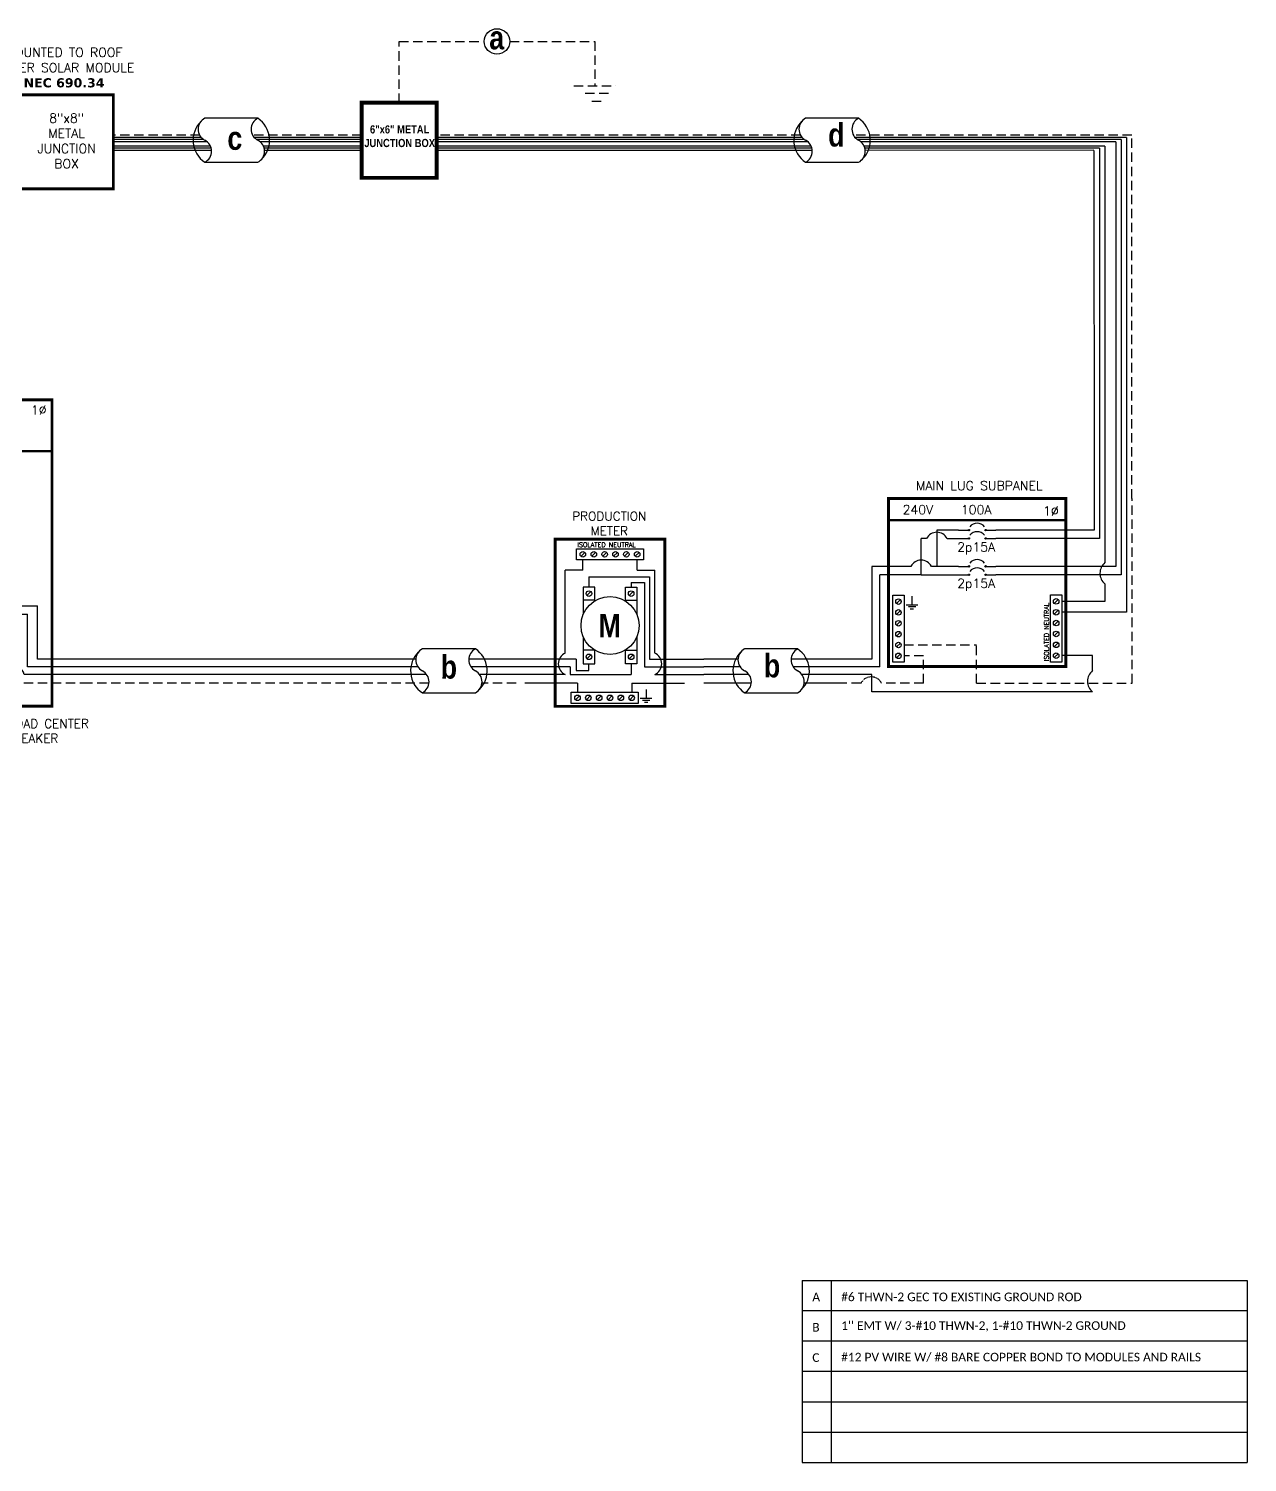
# Model space of a CAD drawing. Header units: feet. Extents: x 11717 to 12507, y 15295 to 15870.
# Drawn here: x 12018 to 12507, y 15295 to 15870 of the extents above; entities that cross this region are included whole.
import ezdxf

# ---------------------------------------------------------------- set-up
doc = ezdxf.new("R2010")
doc.units = ezdxf.units.FT
doc.header["$MEASUREMENT"] = 0
doc.linetypes.add('HIDDEN', pattern=[0.375, 0.25, -0.125])
for name, color, linetype in [('ONE LINE BLOCKS', 7, 'Continuous'), ('TABLES', 7, 'Continuous'), ('TEXT', 7, 'Continuous'), ('Z - TITLEBLOCK TXT', 7, 'Continuous')]:
    doc.layers.add(name, color=color, linetype=linetype)
doc.styles.add('ONE LINE TXT', font='techb___.ttf')
doc.styles.get("Standard").update_dxf_attribs({"font": 'simplex.shx'})

# ---------------------------------------------------------------- blocks, each defined once
blk = doc.blocks.new('M_METER PAN')
at = {"color": 253, "linetype": 'Continuous'}
for p, q in [((4.73, 8.02), (4.73, 8.75)), ((8.59, 8.02), (8.59, 8.75)), ((4.73, 8.02), (3.48, 8.02)), ((3.48, 2.14), (3.48, 8.02)), ((8.59, 8.02), (9.84, 8.02)), ((9.84, 2.14), (9.84, 8.02)), ((3.48, 0.61), (0, 0.61)), ((9.84, 0.61), (13.32, 0.61))]:
    blk.add_line(p, q, dxfattribs=at)
at = {"color": 7, "linetype": 'Continuous'}
for p, q in [((5.16, 7.56), (5.16, 6.82)), ((5.16, 7.56), (9.47, 7.56)), ((9.47, 7.56), (9.47, 1.71)), ((4.25, 1.71), (0, 1.71)), ((4.25, 1.71), (4.25, 0.9)), ((5.16, 0.9), (5.16, 1.37)), ((9.47, 1.71), (13.32, 1.71)), ((4.25, 0.9), (5.16, 0.9))]:
    blk.add_line(p, q, dxfattribs=at)
at = {"color": 10, "linetype": 'Continuous'}
for p, q in [((8.16, 7.14), (8.16, 6.82)), ((8.16, 7.14), (9.12, 7.14)), ((9.12, 7.14), (9.12, 1.15)), ((3.83, 1.15), (0, 1.15)), ((3.83, 1.15), (3.83, 0.61)), ((8.16, 1.37), (8.16, 0.61)), ((9.12, 1.15), (13.32, 1.15)), ((3.83, 0.61), (8.16, 0.61))]:
    blk.add_line(p, q, dxfattribs=at)
at = {"color": 1, "linetype": 'Continuous'}
for p, q in [((5.57, 5.9), (4.76, 5.9)), ((7.76, 5.9), (8.56, 5.9)), ((5.57, 2.33), (4.76, 2.33)), ((7.76, 2.33), (8.56, 2.33))]:
    blk.add_line(p, q, dxfattribs=at)
at = {"color": 253, "linetype": 'Continuous'}
for centre, start, end in [((3.82, 1.37), 113.9997, 246.0003), ((9.5, 1.37), 293.9997, 66.0003)]:
    blk.add_arc(centre, 0.835, start, end, dxfattribs=at)
at = {"layer": 'ONE LINE BLOCKS', "lineweight": 50, "const_width": 0.21}
blk.add_lwpolyline([(2.77, -1.65), (2.77, 10.22), (10.55, 10.22), (10.55, -1.65)], close=True, dxfattribs=at)
at = {"layer": 'TEXT', "color": 92, "linetype": 'HIDDEN', "ltscale": 15}
for p, q in [((4.35, 0), (0, 0)), ((4.35, 0), (4.35, -0.65)), ((8.2, 0), (8.2, -0.65)), ((8.2, 0), (13.32, 0))]:
    blk.add_line(p, q, dxfattribs=at)
at = {"layer": 'TEXT', "color": 92, "linetype": 'Continuous', "flags": 128}
for points in [[(9.23, -0.46), (9.23, -1.08)], [(8.81, -1.08), (9.64, -1.08)], [(9.5, -1.23), (8.96, -1.23)], [(9.35, -1.38), (9.1, -1.38)]]:
    blk.add_lwpolyline(points, dxfattribs=at)
at = {"layer": 'TEXT', "linetype": 'Continuous'}
blk.add_circle((6.66, 4.09), 2.06, dxfattribs=at)
at = {"layer": 'Z - TITLEBLOCK TXT', "color": 1, "linetype": 'Continuous'}
for p, q in [((4.27, 8.75), (4.27, 9.55)), ((4.27, 9.55), (9.05, 9.55)), ((9.05, 9.55), (9.05, 8.75)), ((9.05, 8.75), (4.27, 8.75)), ((4.76, 6.82), (4.76, 4.89)), ((5.57, 6.82), (4.76, 6.82)), ((5.57, 5.84), (5.57, 6.82)), ((7.76, 5.84), (7.76, 6.82)), ((7.76, 6.82), (8.56, 6.82)), ((8.56, 6.82), (8.56, 4.89)), ((4.76, 3.3), (4.76, 1.37)), ((8.56, 3.3), (8.56, 1.37)), ((5.57, 1.37), (5.57, 2.35)), ((7.76, 1.37), (7.76, 2.35)), ((4.76, 1.37), (5.57, 1.37)), ((8.56, 1.37), (7.76, 1.37)), ((3.89, -1.45), (3.89, -0.65)), ((3.89, -0.65), (8.66, -0.65)), ((8.66, -0.65), (8.66, -1.45)), ((8.66, -1.45), (3.89, -1.45))]:
    blk.add_line(p, q, dxfattribs=at)
at = {"layer": 'Z - TITLEBLOCK TXT', "color": 4, "linetype": 'Continuous'}
for p, q in [((4.87, 9.29), (4.6, 9.01)), ((5.64, 9.29), (5.37, 9.01)), ((6.42, 9.29), (6.14, 9.01)), ((7.19, 9.29), (6.91, 9.01)), ((7.96, 9.29), (7.68, 9.01)), ((8.73, 9.29), (8.45, 9.01)), ((5.3, 6.5), (5.02, 6.22)), ((8.3, 6.5), (8.02, 6.22)), ((5.3, 2.01), (5.02, 1.73)), ((8.3, 2.01), (8.02, 1.73)), ((4.49, -0.91), (4.21, -1.19)), ((5.26, -0.91), (4.98, -1.19)), ((6.03, -0.91), (5.75, -1.19)), ((6.8, -0.91), (6.52, -1.19)), ((7.57, -0.91), (7.29, -1.19)), ((8.34, -0.91), (8.06, -1.19))]:
    blk.add_line(p, q, dxfattribs=at)
for centre in [(4.73, 9.15), (5.51, 9.15), (6.28, 9.15), (7.05, 9.15), (7.82, 9.15), (8.59, 9.15), (5.16, 6.36), (8.16, 6.36), (5.16, 1.87), (8.16, 1.87), (4.35, -1.05), (5.12, -1.05), (5.89, -1.05), (6.66, -1.05), (7.43, -1.05), (8.2, -1.05)]:
    blk.add_circle(centre, 0.197, dxfattribs=at)
at = {"layer": 'TABLES', "color": 4, "linetype": 'Continuous'}
blk.add_text('ISOLATED NEUTRAL', height=0.3321, dxfattribs=at).set_placement((4.34, 9.67))
at = {"layer": 'TEXT', "color": 1, "insert": (6.61, 11.34), "char_height": 0.6278, "attachment_point": 5}
blk.add_mtext_dynamic_manual_height_columns('PRODUCTION METER', width=1.3203, gutter_width=7.17, heights=[0], dxfattribs=at)
at = {"layer": 'Z - TITLEBLOCK TXT', "color": 253, "linetype": 'Continuous', "style": 'ONE LINE TXT'}
blk.add_text('M', height=1.66, dxfattribs=at).set_placement((5.85, 3.26))
blk = doc.blocks.new('*U10')
at = {"color": 0}
blk.add_blockref('M_METER PAN', (0, 0), dxfattribs=at)
blk = doc.blocks.new('*U6')
at = {"color": 7, "linetype": 'Continuous'}
for p, q in [((6.67, 2.43), (2.91, 2.43)), ((2.44, 1.71), (0, 1.71)), ((9.57, 1.71), (6.2, 1.71)), ((2.91, -0.69), (6.67, -0.69))]:
    blk.add_line(p, q, dxfattribs=at)
at = {"color": 10, "linetype": 'Continuous'}
for p, q in [((2.59, 1.15), (0, 1.15)), ((9.57, 1.15), (6.35, 1.15))]:
    blk.add_line(p, q, dxfattribs=at)
at = {"color": 253, "linetype": 'Continuous'}
for p, q in [((3.21, 0.61), (0, 0.61)), ((9.57, 0.61), (6.97, 0.61))]:
    blk.add_line(p, q, dxfattribs=at)
at = {"color": 7, "linetype": 'Continuous'}
for centre, start, end in [((3.94, 0.87), 133.9732, 236.4265), ((5.63, 0.87), 313.9732, 56.4265)]:
    blk.add_arc(centre, 1.87, start, end, dxfattribs=at)
at = {"layer": 'TEXT', "color": 92, "linetype": 'HIDDEN', "ltscale": 15}
for p, q in [((3.37, 0), (0, 0)), ((9.57, 0), (7.14, 0))]:
    blk.add_line(p, q, dxfattribs=at)
at = {"layer": 'Z - TITLEBLOCK TXT', "linetype": 'Continuous'}
for centre, start, end in [((3.31, 1.65), 117.6639, 242.3361), ((7.08, 1.65), 117.6639, 242.3361), ((2.5, 0.09), 297.6639, 62.3361), ((6.26, 0.09), 297.6639, 62.3361)]:
    blk.add_arc(centre, 0.882, start, end, dxfattribs=at)
blk = doc.blocks.new('*T8')
at = {"linetype": 'ByBlock', "lineweight": -2, "transparency": 16777216}
for p, q in [((0, 0), (178.52, 0)), ((0, 0), (0, -72.97)), ((11.58, 0), (11.58, -72.97)), ((178.52, 0), (178.52, -72.97)), ((0, -12.11), (178.52, -12.11)), ((0, -24.28), (178.52, -24.28)), ((0, -36.46), (178.52, -36.46)), ((0, -48.64), (178.52, -48.64)), ((0, -60.81), (178.52, -60.81)), ((0, -72.97), (178.52, -72.97))]:
    blk.add_line(p, q, dxfattribs=at)
at = {"color": 0, "linetype": 'Continuous', "transparency": 16777216, "char_height": 3.4544, "attachment_point": 7}
for s, insert, width in [('{\\fCalibri|b0|i0|c0;A', (4.06, -8.36), 3.4544), ('{\\fCalibri|b0|i0|c0;#6 THWN-2 GEC TO EXISTING GROUND ROD', (15.65, -8.36), 158.8095), ('{\\fCalibri|b0|i0|c0;B', (4.06, -20.53), 3.4544), ("{\\fCalibri|b0|i0|c0;1'' EMT W/ 3-#10 THWN-2, 1-#10 THWN-2 GROUND", (15.65, -20.53), 158.8095), ('{\\fCalibri|b0|i0|c0;#12 PV WIRE W/ #8 BARE COPPER BOND TO MODULES AND RAILS', (15.65, -32.71), 158.8095), ('{\\fCalibri|b0|i0|c0;C', (4.06, -32.71), 3.4544), ('{\\fCalibri|b0|i0|c0;', (4.06, -44.89), 3.4544), ('{\\fCalibri|b0|i0|c0;', (15.65, -44.89), 158.8095), ('{\\fCalibri|b0|i0|c0;', (4.06, -57.06), 3.4544), ('{\\fCalibri|b0|i0|c0;', (15.65, -57.06), 158.8095), ('{\\fCalibri|b0|i0|c0;', (4.06, -69.22), 3.4544), ('{\\fCalibri|b0|i0|c0;', (15.65, -69.22), 158.8095)]:
    blk.add_mtext(s, dxfattribs=dict(at, insert=insert, width=width))
blk = doc.blocks.new('*U11')
at = {"layer": 'ONE LINE BLOCKS', "linetype": 'Continuous'}
h = blk.add_hatch(color=1, dxfattribs=at)
h.dxf.hatch_style = 1
edge = h.paths.add_edge_path()
edge.add_arc((52.27, 61.39), 0.291, 0, 360)
h = blk.add_hatch(color=1, dxfattribs=at)
h.dxf.hatch_style = 1
edge = h.paths.add_edge_path()
edge.add_arc((52.27, 58.01), 0.291, 0, 360)
h = blk.add_hatch(color=1, dxfattribs=at)
h.dxf.hatch_style = 1
edge = h.paths.add_edge_path()
edge.add_arc((58.94, 61.39), 0.291, 0, 360)
h = blk.add_hatch(color=1, dxfattribs=at)
h.dxf.hatch_style = 1
edge = h.paths.add_edge_path()
edge.add_arc((58.94, 58.01), 0.291, 0, 360)
h = blk.add_hatch(color=1, dxfattribs=at)
h.dxf.hatch_style = 1
edge = h.paths.add_edge_path()
edge.add_arc((52.27, 46.83), 0.291, 0, 360)
h = blk.add_hatch(color=1, dxfattribs=at)
h.dxf.hatch_style = 1
edge = h.paths.add_edge_path()
edge.add_arc((58.94, 46.83), 0.291, 0, 360)
h = blk.add_hatch(color=1, dxfattribs=at)
h.dxf.hatch_style = 1
edge = h.paths.add_edge_path()
edge.add_arc((52.27, 43.45), 0.291, 0, 360)
h = blk.add_hatch(color=1, dxfattribs=at)
h.dxf.hatch_style = 1
edge = h.paths.add_edge_path()
edge.add_arc((58.94, 43.45), 0.291, 0, 360)
at = {"color": 7, "linetype": 'Continuous'}
for p, q in [((102.48, 74.03), (102.48, 61.39)), ((111.18, 74.03), (111.18, 46.83)), ((48.07, 61.39), (39.41, 61.39)), ((39.41, 61.39), (39.41, 46.83)), ((102.48, 61.39), (63.14, 61.39)), ((29, 46.83), (13.32, 46.83)), ((13.32, 46.83), (13.32, 9.66)), ((48.07, 46.83), (37.24, 46.83)), ((111.18, 46.83), (63.14, 46.83)), ((13.32, 9.66), (0, 9.66))]:
    blk.add_line(p, q, dxfattribs=at)
at = {"color": 10, "linetype": 'Continuous'}
for p, q in [((104.66, 74.03), (104.66, 58.01)), ((113.36, 74.03), (113.36, 43.45)), ((33.12, 43.45), (33.12, 58.01)), ((35.29, 58.01), (33.12, 58.01)), ((43.53, 58.01), (48.07, 58.01)), ((104.66, 58.01), (63.14, 58.01)), ((33.12, 43.45), (16.61, 43.45)), ((16.61, 6.49), (16.61, 43.45)), ((33.12, 43.45), (48.07, 43.45)), ((113.36, 43.45), (63.14, 43.45)), ((16.61, 6.49), (0, 6.49))]:
    blk.add_line(p, q, dxfattribs=at)
at = {"color": 253, "linetype": 'Continuous'}
for p, q in [((106.83, 74.03), (106.83, 48.32)), ((115.53, 74.03), (115.53, 28.42)), ((106.83, 39.76), (106.83, 32.77)), ((106.83, 32.77), (89.53, 32.77)), ((115.53, 28.42), (89.53, 28.42)), ((101.87, 11.02), (89.53, 11.02)), ((101.87, 5), (101.87, 11.02)), ((13.32, 3.45), (0, 3.45)), ((13.32, -3.56), (13.32, 3.45)), ((101.87, -3.56), (13.32, -3.56))]:
    blk.add_line(p, q, dxfattribs=at)
at = {"color": 10, "linetype": 'Continuous'}
blk.add_arc((39.41, 55.85), 4.65, 27.66392, 152.33608, dxfattribs=at)
at = {"color": 7, "linetype": 'Continuous'}
blk.add_arc((33.12, 44.67), 4.65, 27.66392, 152.33608, dxfattribs=at)
at = {"color": 253, "linetype": 'Continuous'}
for centre in [(110.41, 44.04), (105.44, 0.72)]:
    blk.add_arc(centre, 5.58, 129.92155, 230.07845, dxfattribs=at)
at = {"layer": 'ONE LINE BLOCKS', "lineweight": 50}
blk.add_line((20.02, 65.33), (91.19, 65.33), dxfattribs=at)
at = {"layer": 'ONE LINE BLOCKS', "lineweight": 50, "const_width": 1.19}
blk.add_lwpolyline([(20.02, 6.67), (20.02, 74.03), (91.19, 74.03), (91.19, 6.67)], close=True, dxfattribs=at)
at = {"layer": 'TEXT', "color": 92, "linetype": 'HIDDEN', "ltscale": 15}
for p, q in [((117.71, 0), (117.71, 74.03)), ((26.29, 15.3), (55.38, 15.3)), ((55.38, 0), (55.38, 15.3)), ((34.13, 10.94), (26.29, 10.94)), ((34.13, 0), (34.13, 10.94)), ((9.01, 0), (0, 0)), ((34.13, 0), (17.25, 0)), ((55.38, 0), (117.71, 0))]:
    blk.add_line(p, q, dxfattribs=at)
at = {"layer": 'TEXT', "color": 92, "linetype": 'HIDDEN', "flags": 128}
for points in [[(29.4, 34.92), (29.4, 31.42)], [(27.06, 31.42), (31.74, 31.42)], [(30.93, 30.55), (27.87, 30.55)], [(30.12, 29.68), (28.68, 29.68)]]:
    blk.add_lwpolyline(points, dxfattribs=at)
at = {"layer": 'TEXT', "color": 92, "linetype": 'HIDDEN', "ltscale": 0.3}
blk.add_arc((13.13, -2.16), 4.65, 27.66392, 152.33608, dxfattribs=at)
at = {"layer": 'Z - TITLEBLOCK TXT', "color": 1, "linetype": 'Continuous'}
for p, q in [((21.75, 8.35), (21.75, 35.29)), ((21.75, 35.29), (26.29, 35.29)), ((26.29, 35.29), (26.29, 8.35)), ((84.99, 8.42), (84.99, 35.37)), ((84.99, 35.37), (89.53, 35.37)), ((89.53, 35.37), (89.53, 8.42)), ((26.29, 8.35), (21.75, 8.35)), ((89.53, 8.42), (84.99, 8.42))]:
    blk.add_line(p, q, dxfattribs=at)
at = {"layer": 'Z - TITLEBLOCK TXT', "color": 4, "linetype": 'Continuous'}
for p, q in [((24.81, 33.48), (23.24, 31.91)), ((24.81, 29.13), (23.24, 27.56)), ((88.04, 33.56), (86.47, 31.98)), ((88.04, 29.2), (86.47, 27.63)), ((24.81, 24.78), (23.24, 23.21)), ((88.04, 24.85), (86.47, 23.28)), ((24.81, 20.43), (23.24, 18.86)), ((88.04, 20.5), (86.47, 18.93)), ((24.81, 16.08), (23.24, 14.51)), ((24.81, 11.73), (23.24, 10.16)), ((88.04, 16.15), (86.47, 14.58)), ((88.04, 11.8), (86.47, 10.23))]:
    blk.add_line(p, q, dxfattribs=at)
at = {"layer": 'Z - TITLEBLOCK TXT', "color": 1, "linetype": 'Continuous', "flags": 128}
for points in [[(48.07, 61.39), (52.27, 61.39)], [(48.07, 61.39), (52.27, 61.39)], [(48.07, 58.01), (52.27, 58.01)], [(48.07, 58.01), (52.27, 58.01)], [(58.94, 61.39), (63.14, 61.39)], [(58.94, 58.01), (63.14, 58.01)], [(48.07, 46.83), (52.27, 46.83)], [(48.07, 46.83), (52.27, 46.83)], [(58.94, 46.83), (63.14, 46.83)], [(48.07, 43.45), (52.27, 43.45)], [(48.07, 43.45), (52.27, 43.45)], [(58.94, 43.45), (63.14, 43.45)]]:
    blk.add_lwpolyline(points, dxfattribs=at)
at = {"layer": 'Z - TITLEBLOCK TXT', "color": 1, "linetype": 'Continuous'}
for centre in [(52.27, 61.39), (52.27, 58.01), (58.94, 61.39), (58.94, 58.01), (52.27, 46.83), (58.94, 46.83), (52.27, 43.45), (58.94, 43.45)]:
    blk.add_circle(centre, 0.291, dxfattribs=at)
at = {"layer": 'Z - TITLEBLOCK TXT', "color": 4, "linetype": 'Continuous'}
for centre in [(24.02, 32.7), (24.02, 28.35), (87.26, 32.77), (87.26, 28.42), (24.02, 24), (87.26, 24.07), (24.02, 19.65), (87.26, 19.72), (24.02, 15.3), (24.02, 10.94), (87.26, 15.37), (87.26, 11.02)]:
    blk.add_circle(centre, 1.11, dxfattribs=at)
at = {"layer": 'Z - TITLEBLOCK TXT', "color": 1, "linetype": 'Continuous'}
for centre in [(55.6, 60.19), (55.6, 56.81), (55.6, 45.63), (55.6, 42.25)]:
    blk.add_arc(centre, 3.93, 40.3392, 139.6608, dxfattribs=at)
at = {"layer": 'TABLES', "color": 1, "linetype": 'Continuous'}
for p in [(47.57, 52.77), (47.57, 38.21)]:
    blk.add_text('2p15A', height=3.658, dxfattribs=at).set_placement(p)
at = {"layer": 'TABLES', "color": 4, "linetype": 'Continuous'}
blk.add_text('ISOLATED NEUTRAL', height=1.8743, rotation=90, dxfattribs=at).set_placement((84.33, 8.78))
at = {"layer": 'TEXT', "color": 1, "attachment_point": 5}
for s, width, gutter_width, insert, char_height in [('MAIN LUG SUBPANEL ', 62.3984, 7.17, (56.45, 79.21), 3.6576), ('240V', 0.1481, 0.75, (31.81, 69.58), 3.658), ('100A', 0.1481, 0.75, (55.19, 69.58), 3.658), ('1∅', 0.1481, 0.75, (85.17, 69.07), 3.658)]:
    blk.add_mtext_dynamic_manual_height_columns(s, width=width, gutter_width=gutter_width, heights=[0], dxfattribs=dict(at, insert=insert, char_height=char_height))
blk = doc.blocks.new('*U12')
at = {"layer": 'ONE LINE BLOCKS', "linetype": 'Continuous'}
h = blk.add_hatch(color=1, dxfattribs=at)
h.dxf.hatch_style = 1
edge = h.paths.add_edge_path()
edge.add_arc((-70.09, 79.71), 0.291, 0, 360)
h = blk.add_hatch(color=1, dxfattribs=at)
h.dxf.hatch_style = 1
edge = h.paths.add_edge_path()
edge.add_arc((-64.17, 79.71), 0.291, 0, 360)
h = blk.add_hatch(color=1, dxfattribs=at)
h.dxf.hatch_style = 1
edge = h.paths.add_edge_path()
edge.add_arc((-70.09, 73.04), 0.291, 0, 360)
h = blk.add_hatch(color=1, dxfattribs=at)
h.dxf.hatch_style = 1
edge = h.paths.add_edge_path()
edge.add_arc((-64.17, 73.04), 0.291, 0, 360)
h = blk.add_hatch(color=1, dxfattribs=at)
h.dxf.hatch_style = 1
edge = h.paths.add_edge_path()
edge.add_arc((-52.18, 67.09), 0.291, 0, 360)
h = blk.add_hatch(color=1, dxfattribs=at)
h.dxf.hatch_style = 1
edge = h.paths.add_edge_path()
edge.add_arc((-52.18, 63.72), 0.291, 0, 360)
h = blk.add_hatch(color=1, dxfattribs=at)
h.dxf.hatch_style = 1
edge = h.paths.add_edge_path()
edge.add_arc((-45.5, 67.09), 0.291, 0, 360)
h = blk.add_hatch(color=1, dxfattribs=at)
h.dxf.hatch_style = 1
edge = h.paths.add_edge_path()
edge.add_arc((-45.5, 63.72), 0.291, 0, 360)
h = blk.add_hatch(color=1, dxfattribs=at)
h.dxf.hatch_style = 1
edge = h.paths.add_edge_path()
edge.add_arc((-52.18, 57.69), 0.291, 0, 360)
h = blk.add_hatch(color=1, dxfattribs=at)
h.dxf.hatch_style = 1
edge = h.paths.add_edge_path()
edge.add_arc((-45.5, 57.69), 0.291, 0, 360)
h = blk.add_hatch(color=1, dxfattribs=at)
h.dxf.hatch_style = 1
edge = h.paths.add_edge_path()
edge.add_arc((-52.18, 54.31), 0.291, 0, 360)
h = blk.add_hatch(color=1, dxfattribs=at)
h.dxf.hatch_style = 1
edge = h.paths.add_edge_path()
edge.add_arc((-45.5, 54.31), 0.291, 0, 360)
h = blk.add_hatch(color=1, dxfattribs=at)
h.dxf.hatch_style = 1
edge = h.paths.add_edge_path()
edge.add_arc((-52.18, 48.29), 0.291, 0, 360)
h = blk.add_hatch(color=1, dxfattribs=at)
h.dxf.hatch_style = 1
edge = h.paths.add_edge_path()
edge.add_arc((-45.5, 48.29), 0.291, 0, 360)
h = blk.add_hatch(color=1, dxfattribs=at)
h.dxf.hatch_style = 1
edge = h.paths.add_edge_path()
edge.add_arc((-52.18, 44.91), 0.291, 0, 360)
h = blk.add_hatch(color=1, dxfattribs=at)
h.dxf.hatch_style = 1
edge = h.paths.add_edge_path()
edge.add_arc((-45.5, 44.91), 0.291, 0, 360)
h = blk.add_hatch(color=1, dxfattribs=at)
h.dxf.hatch_style = 1
edge = h.paths.add_edge_path()
edge.add_arc((-52.18, 38.89), 0.291, 0, 360)
h = blk.add_hatch(color=1, dxfattribs=at)
h.dxf.hatch_style = 1
edge = h.paths.add_edge_path()
edge.add_arc((-52.18, 35.51), 0.291, 0, 360)
h = blk.add_hatch(color=1, dxfattribs=at)
h.dxf.hatch_style = 1
edge = h.paths.add_edge_path()
edge.add_arc((-45.5, 38.89), 0.291, 0, 360)
h = blk.add_hatch(color=1, dxfattribs=at)
h.dxf.hatch_style = 1
edge = h.paths.add_edge_path()
edge.add_arc((-45.5, 35.51), 0.291, 0, 360)
h = blk.add_hatch(color=1, dxfattribs=at)
h.dxf.hatch_style = 1
edge = h.paths.add_edge_path()
edge.add_arc((-52.18, 31.06), 0.291, 0, 360)
h = blk.add_hatch(color=1, dxfattribs=at)
h.dxf.hatch_style = 1
edge = h.paths.add_edge_path()
edge.add_arc((-45.5, 31.06), 0.291, 0, 360)
h = blk.add_hatch(color=1, dxfattribs=at)
h.dxf.hatch_style = 1
edge = h.paths.add_edge_path()
edge.add_arc((-52.18, 27.68), 0.291, 0, 360)
h = blk.add_hatch(color=1, dxfattribs=at)
h.dxf.hatch_style = 1
edge = h.paths.add_edge_path()
edge.add_arc((-45.5, 27.68), 0.291, 0, 360)
at = {"color": 7, "linetype": 'Continuous'}
for p, q in [((-20.69, 9.66), (-20.69, 31.06)), ((0, 9.66), (-20.69, 9.66))]:
    blk.add_line(p, q, dxfattribs=at)
at = {"color": 10, "linetype": 'Continuous'}
for p, q in [((-24.71, 6.49), (-24.71, 27.68)), ((-20.67, 27.68), (-20.67, 27.68)), ((-20.67, 27.68), (-20.67, 27.68)), ((0, 6.49), (-24.71, 6.49))]:
    blk.add_line(p, q, dxfattribs=at)
at = {"color": 253, "linetype": 'Continuous'}
for p, q in [((-36.04, 12.29), (-37.2, 12.29)), ((-36.04, 3.45), (-36.04, 12.29)), ((-31.39, 3.45), (-36.04, 3.45)), ((0, 3.45), (-26.11, 3.45))]:
    blk.add_line(p, q, dxfattribs=at)
at = {"color": 7, "linetype": 'Continuous'}
blk.add_circle((-110.4, -15.26), 5.11, dxfattribs=at)
at = {"color": 253, "linetype": 'Continuous'}
blk.add_arc((-28.75, 3.3), 2.64, 3.28193, 176.71807, dxfattribs=at)
at = {"layer": 'ONE LINE BLOCKS', "lineweight": 50}
for p, q in [((-108.51, 134.89), (-108.51, 151.79)), ((-108.51, 151.79), (-89.65, 151.79)), ((-89.65, 151.79), (-89.65, 134.89)), ((-89.65, 134.89), (-108.51, 134.89)), ((-84.43, 92.98), (-14.91, 92.98))]:
    blk.add_line(p, q, dxfattribs=at)
at = {"layer": 'ONE LINE BLOCKS', "lineweight": 50, "const_width": 1.19}
for points in [[(-108.51, 134.89), (-108.51, 151.79), (-89.65, 151.79), (-89.65, 134.89)], [(-84.43, -9.3), (-84.43, 113.61), (-14.91, 113.61), (-14.91, -9.3)]]:
    blk.add_lwpolyline(points, close=True, dxfattribs=at)
at = {"layer": 'TEXT', "color": 92, "linetype": 'HIDDEN', "ltscale": 15}
for p, q in [((-77.46, 20.02), (-77.46, 16.57)), ((-37.13, 20.02), (-77.46, 20.02)), ((-28.89, 0), (-28.89, 20.02)), ((-77.46, 16.57), (-70.87, 16.57)), ((0, 0), (-28.89, 0)), ((-70.87, -0.83), (-110.4, -0.83)), ((-110.4, -0.83), (-110.4, -10.15)), ((-110.4, -20.38), (-110.4, -32.73))]:
    blk.add_line(p, q, dxfattribs=at)
at = {"layer": 'TEXT', "color": 92, "linetype": 'Continuous', "ltscale": 15}
blk.add_line((-41.74, -5.18), (-66.33, -5.18), dxfattribs=at)
at = {"layer": 'TEXT', "color": 92, "linetype": 'HIDDEN', "flags": 128}
for points in [[(-63.1, 9.2), (-63.11, 5.69)], [(-65.45, 5.69), (-60.77, 5.69)], [(-61.58, 4.83), (-64.64, 4.83)], [(-62.39, 3.96), (-63.82, 3.96)]]:
    blk.add_lwpolyline(points, dxfattribs=at)
at = {"layer": 'TEXT', "color": 92, "linetype": 'Continuous', "ltscale": 4, "flags": 128}
for points in [[(-118.88, -32.73), (-101.92, -32.73)], [(-104.86, -35.88), (-115.94, -35.88)], [(-107.8, -39.02), (-113, -39.02)]]:
    blk.add_lwpolyline(points, dxfattribs=at)
at = {"layer": 'TEXT', "linetype": 'Continuous'}
blk.add_circle((-99.08, 143.34), 7.15, dxfattribs=at)
at = {"layer": 'TEXT', "color": 92, "linetype": 'Continuous', "ltscale": 0.3}
blk.add_arc((-33.01, 17.86), 4.65, 27.66392, 152.33608, dxfattribs=at)
at = {"layer": 'Z - TITLEBLOCK TXT', "color": 253, "linetype": 'Continuous'}
for p, q in [((-104.8, 78.58), (-104.8, 134.89)), ((-75.86, 78.58), (-104.8, 78.58)), ((-75.86, 20.99), (-75.86, 78.58)), ((-32.91, 20.99), (-75.86, 20.99)), ((-32.91, 20.99), (-32.91, 16.64)), ((-32.91, 16.64), (-37.2, 16.64))]:
    blk.add_line(p, q, dxfattribs=at)
at = {"layer": 'Z - TITLEBLOCK TXT', "color": 10, "linetype": 'Continuous'}
for p, q in [((-99.08, 83.91), (-99.08, 134.89)), ((-70.09, 83.91), (-99.08, 83.91)), ((-70.09, 27.68), (-70.09, 68.84)), ((-66.04, 63.72), (-70.09, 63.72)), ((-56.38, 63.72), (-62.3, 63.72)), ((-66.04, 54.31), (-70.09, 54.31)), ((-56.38, 54.31), (-62.3, 54.31)), ((-66.04, 44.91), (-70.09, 44.91)), ((-56.38, 44.91), (-62.3, 44.91)), ((-66.04, 35.51), (-70.09, 35.51)), ((-56.38, 35.51), (-62.3, 35.51)), ((-56.38, 27.68), (-70.09, 27.68)), ((-41.31, 27.68), (-24.71, 27.68))]:
    blk.add_line(p, q, dxfattribs=at)
at = {"layer": 'Z - TITLEBLOCK TXT', "color": 7, "linetype": 'Continuous'}
for p, q in [((-93.24, 89.01), (-93.24, 134.89)), ((-93.24, 89.01), (-64.17, 89.01)), ((-64.17, 89.01), (-64.17, 83.91)), ((-64.17, 67.09), (-64.17, 68.84)), ((-64.17, 57.69), (-64.17, 67.09)), ((-64.17, 67.09), (-56.38, 67.09)), ((-56.38, 67.09), (-64.17, 67.09)), ((-64.17, 48.29), (-64.17, 57.69)), ((-64.17, 57.69), (-56.38, 57.69)), ((-56.38, 57.69), (-64.17, 57.69)), ((-64.17, 38.89), (-64.17, 48.29)), ((-64.17, 48.29), (-56.38, 48.29)), ((-56.38, 48.29), (-64.17, 48.29)), ((-64.17, 31.06), (-64.17, 38.89)), ((-64.17, 38.89), (-56.38, 38.89)), ((-56.38, 38.89), (-64.17, 38.89)), ((-56.38, 31.06), (-64.17, 31.06)), ((-41.31, 31.06), (-20.69, 31.06))]:
    blk.add_line(p, q, dxfattribs=at)
at = {"layer": 'Z - TITLEBLOCK TXT', "color": 1, "linetype": 'Continuous'}
for p, q in [((-70.87, -7.78), (-70.87, 19.17)), ((-70.87, 19.17), (-66.33, 19.17)), ((-66.33, 19.17), (-66.33, -7.78)), ((-41.74, -7.71), (-41.74, 19.24)), ((-41.74, 19.24), (-37.2, 19.24)), ((-37.2, 19.24), (-37.2, -7.71)), ((-66.33, -7.78), (-70.87, -7.78)), ((-37.2, -7.71), (-41.74, -7.71))]:
    blk.add_line(p, q, dxfattribs=at)
at = {"layer": 'Z - TITLEBLOCK TXT', "color": 4, "linetype": 'Continuous'}
for p, q in [((-67.81, 17.35), (-69.38, 15.78)), ((-38.69, 17.43), (-40.26, 15.85)), ((-67.81, 13), (-69.38, 11.43)), ((-38.69, 13.08), (-40.26, 11.5)), ((-67.81, 8.65), (-69.38, 7.08)), ((-38.69, 8.73), (-40.26, 7.15)), ((-67.81, 4.3), (-69.38, 2.73)), ((-38.69, 4.38), (-40.26, 2.8)), ((-38.69, 0.03), (-40.26, -1.55)), ((-67.81, -0.05), (-69.38, -1.62)), ((-67.81, -4.4), (-69.38, -5.97)), ((-38.69, -4.33), (-40.26, -5.9))]:
    blk.add_line(p, q, dxfattribs=at)
at = {"layer": 'Z - TITLEBLOCK TXT', "color": 1, "linetype": 'Continuous', "flags": 128}
for points in [[(-70.09, 83.91), (-70.09, 79.71)], [(-70.09, 83.91), (-70.09, 79.71)], [(-64.17, 83.91), (-64.17, 79.71)], [(-64.17, 83.91), (-64.17, 79.71)], [(-70.09, 73.04), (-70.09, 68.84)], [(-64.17, 73.04), (-64.17, 68.84)], [(-56.38, 67.09), (-52.18, 67.09)], [(-56.38, 67.09), (-52.18, 67.09)], [(-56.38, 63.72), (-52.18, 63.72)], [(-56.38, 63.72), (-52.18, 63.72)], [(-45.5, 67.09), (-41.31, 67.09)], [(-45.5, 63.72), (-41.31, 63.72)], [(-56.38, 57.69), (-52.18, 57.69)], [(-56.38, 57.69), (-52.18, 57.69)], [(-45.5, 57.69), (-41.31, 57.69)], [(-56.38, 54.31), (-52.18, 54.31)], [(-56.38, 54.31), (-52.18, 54.31)], [(-45.5, 54.31), (-41.31, 54.31)], [(-56.38, 48.29), (-52.18, 48.29)], [(-56.38, 48.29), (-52.18, 48.29)], [(-45.5, 48.29), (-41.31, 48.29)], [(-56.38, 44.91), (-52.18, 44.91)], [(-56.38, 44.91), (-52.18, 44.91)], [(-45.5, 44.91), (-41.31, 44.91)], [(-56.38, 38.89), (-52.18, 38.89)], [(-56.38, 38.89), (-52.18, 38.89)], [(-56.38, 35.51), (-52.18, 35.51)], [(-56.38, 35.51), (-52.18, 35.51)], [(-45.5, 38.89), (-41.31, 38.89)], [(-45.5, 35.51), (-41.31, 35.51)], [(-56.38, 31.06), (-52.18, 31.06)], [(-56.38, 31.06), (-52.18, 31.06)], [(-45.5, 31.06), (-41.31, 31.06)], [(-56.38, 27.68), (-52.18, 27.68)], [(-56.38, 27.68), (-52.18, 27.68)], [(-45.5, 27.68), (-41.31, 27.68)]]:
    blk.add_lwpolyline(points, dxfattribs=at)
at = {"layer": 'Z - TITLEBLOCK TXT', "color": 1, "linetype": 'Continuous'}
for centre in [(-70.09, 79.71), (-64.17, 79.71), (-70.09, 73.04), (-64.17, 73.04), (-52.18, 67.09), (-52.18, 63.72), (-45.5, 67.09), (-45.5, 63.72), (-52.18, 57.69), (-45.5, 57.69), (-52.18, 54.31), (-45.5, 54.31), (-52.18, 48.29), (-45.5, 48.29), (-52.18, 44.91), (-45.5, 44.91), (-52.18, 38.89), (-52.18, 35.51), (-45.5, 38.89), (-45.5, 35.51), (-52.18, 31.06), (-45.5, 31.06), (-52.18, 27.68), (-45.5, 27.68)]:
    blk.add_circle(centre, 0.291, dxfattribs=at)
at = {"layer": 'Z - TITLEBLOCK TXT', "color": 4, "linetype": 'Continuous'}
for centre in [(-68.6, 16.57), (-39.47, 16.64), (-68.6, 12.22), (-39.47, 12.29), (-68.6, 7.87), (-39.47, 7.94), (-68.6, 3.52), (-68.6, -0.83), (-39.47, 3.59), (-39.47, -0.76), (-68.6, -5.18), (-39.47, -5.11)]:
    blk.add_circle(centre, 1.11, dxfattribs=at)
at = {"layer": 'Z - TITLEBLOCK TXT', "color": 1, "linetype": 'Continuous'}
for centre, start, end in [((-71.28, 76.38), 310.3392, 49.6608), ((-65.36, 76.38), 310.3392, 49.6608), ((-48.84, 65.9), 40.3392, 139.6608), ((-48.84, 62.52), 40.3392, 139.6608), ((-48.84, 56.5), 40.3392, 139.6608), ((-48.84, 53.12), 40.3392, 139.6608), ((-48.84, 47.1), 40.3392, 139.6608), ((-48.84, 43.72), 40.3392, 139.6608), ((-48.84, 37.69), 40.3392, 139.6608), ((-48.84, 34.31), 40.3392, 139.6608), ((-48.84, 29.86), 40.3392, 139.6608), ((-48.84, 26.48), 40.3392, 139.6608)]:
    blk.add_arc(centre, 3.93, start, end, dxfattribs=at)
at = {"layer": 'Z - TITLEBLOCK TXT', "color": 10, "linetype": 'Continuous'}
for centre in [(-64.17, 63.61), (-64.17, 54.21), (-64.17, 44.8), (-64.17, 35.4)]:
    blk.add_arc(centre, 1.87, 3.2937, 176.7063, dxfattribs=at)
at = {"layer": 'TABLES', "color": 1, "linetype": 'Continuous'}
blk.add_text('NEUTRAL', height=3.658, rotation=90, dxfattribs=at).set_placement((-42.4, -4.09))
at = {"layer": 'TEXT', "color": 1}
for s, p in [('EXISTING', (-134.76, 151.1)), ('120/240V', (-136.78, 144.52)), ('UTILITY', (-132.82, 138.61)), ('METER', (-131.72, 132.71))]:
    blk.add_text(s, height=3.543, dxfattribs=at).set_placement(p)
at = {"layer": 'TEXT', "color": 1, "attachment_point": 5}
for s, width, gutter_width, heights, insert, char_height in [('240V', 0.1481, 0.75, [0], (-74.92, 109.56), 3.658), ('1∅', 0.1481, 0.75, [0], (-20.22, 109.56), 3.658), ('0A MAIN BREAKER\\P0A BUSBAR', 94.6859, 0.75, [0], (-50.38, 99.17), 3.6576), ('2p0A', 0.1481, 0.75, [0], (-59.53, 76.34), 3.658), ('2p#A', 0.1481, 0.75, [0], (-55.05, 24.24), 3.658), ('EXISTING MAIN BREAKER LOAD CENTER\\P2p##A BACK FEED BREAKER\\P{\\fVerdana|b1|i0|c0|p34;NEC 690.64}', 140.5774, 97.94, [58.72], (-46.13, -22.19), 3.5433)]:
    blk.add_mtext_dynamic_manual_height_columns(s, width=width, gutter_width=gutter_width, heights=heights, dxfattribs=dict(at, insert=insert, char_height=char_height))
at = {"layer": 'Z - TITLEBLOCK TXT', "color": 253, "linetype": 'Continuous', "style": 'ONE LINE TXT'}
blk.add_text('M', height=9.38, dxfattribs=at).set_placement((-103.64, 138.62))
at = {"layer": 'Z - TITLEBLOCK TXT', "color": 1, "linetype": 'Continuous', "insert": (-113.36, -9.32), "char_height": 9.3833, "attachment_point": 1, "style": 'ONE LINE TXT'}
blk.add_mtext_dynamic_manual_height_columns('{\\W1;\\C256;a}', width=0.1385, gutter_width=2.13, heights=[0], dxfattribs=at)

msp = doc.modelspace()

# ---------------------------------------------------------------- linework, layer by layer
at = {"color": 7, "linetype": 'Continuous'}
for p, q in [((12109.85, 15834.01), (12088.6, 15834.01)), ((12350.76, 15834.01), (12329.52, 15834.01)), ((12445.18, 15821.15), (12445.22, 15681.48)), ((12453.88, 15824.6), (12453.88, 15681.48)), ((12088.6, 15816.39), (12109.85, 15816.39)), ((12329.52, 15816.39), (12350.76, 15816.39)), ((12197.1, 15621.18), (12175.85, 15621.18)), ((12173.2, 15617.11), (12042.22, 15617.11)), ((12213.5, 15617.11), (12194.44, 15617.11)), ((12175.85, 15603.55), (12197.1, 15603.55))]:
    msp.add_line(p, q, dxfattribs=at)
at = {"color": 253, "linetype": 'Continuous'}
for p, q in [((12087.18, 15826.32), (12051.91, 15826.32)), ((12151.5, 15826.32), (12108.42, 15826.32)), ((12328.1, 15826.32), (12181.6, 15826.32)), ((12458.23, 15826.32), (12349.34, 15826.32)), ((12458.23, 15826.32), (12458.23, 15681.48)), ((12090.81, 15822.88), (12051.91, 15822.88)), ((12151.5, 15822.88), (12112.05, 15822.88)), ((12331.73, 15822.88), (12181.6, 15822.88)), ((12449.53, 15822.88), (12352.97, 15822.88)), ((12449.53, 15822.88), (12449.53, 15681.48)), ((12177.56, 15610.89), (12042.22, 15610.89)), ((12213.5, 15610.89), (12198.81, 15610.89))]:
    msp.add_line(p, q, dxfattribs=at)
at = {"color": 10, "linetype": 'Continuous'}
for p, q in [((12088.17, 15825.46), (12051.91, 15825.46)), ((12091.11, 15822.02), (12051.91, 15822.02)), ((12151.5, 15825.46), (12109.41, 15825.46)), ((12151.5, 15822.02), (12112.36, 15822.02)), ((12329.08, 15825.46), (12181.6, 15825.46)), ((12332.03, 15822.02), (12181.6, 15822.02)), ((12456.05, 15825.46), (12350.33, 15825.46)), ((12447.35, 15822.02), (12353.28, 15822.02)), ((12447.35, 15822.02), (12447.35, 15681.48)), ((12456.05, 15825.46), (12456.05, 15681.48)), ((12174.08, 15613.94), (12042.22, 15613.94)), ((12213.5, 15613.94), (12195.32, 15613.94))]:
    msp.add_line(p, q, dxfattribs=at)
at = {"linetype": 'Continuous'}
for p, q in [((12089.5, 15824.6), (12051.91, 15824.6)), ((12091.25, 15821.15), (12051.91, 15821.15)), ((12151.5, 15824.6), (12110.74, 15824.6)), ((12151.5, 15821.15), (12112.5, 15821.15)), ((12330.42, 15824.6), (12181.6, 15824.6)), ((12332.17, 15821.15), (12181.6, 15821.15)), ((12453.88, 15824.6), (12351.66, 15824.6)), ((12445.18, 15821.18), (12353.42, 15821.15))]:
    msp.add_line(p, q, dxfattribs=at)
at = {"color": 7, "linetype": 'Continuous'}
msp.add_circle((12205.77, 15864.85), 5.11, dxfattribs=at)
for centre, start, end in [((12094.45, 15825.2), 133.97324, 236.42648), ((12104, 15825.2), 313.97324, 56.42648), ((12335.37, 15825.2), 133.97324, 236.42648), ((12344.91, 15825.2), 313.97324, 56.42648), ((12181.7, 15612.37), 133.97324, 236.42648), ((12191.25, 15612.37), 313.97324, 56.42648)]:
    msp.add_arc(centre, 10.58, start, end, dxfattribs=at)
at = {"layer": 'ONE LINE BLOCKS', "lineweight": 50}
for points, const_width in [([(12051.91, 15805.66), (12014.12, 15805.66), (12014.12, 15843.44), (12051.91, 15843.44)], 1.19), ([(12181.6, 15810.15), (12151.5, 15810.15), (12151.5, 15840.25), (12181.6, 15840.25)], 1.53)]:
    msp.add_lwpolyline(points, close=True, dxfattribs=dict(at, const_width=const_width))
at = {"layer": 'TEXT', "color": 92, "linetype": 'HIDDEN', "ltscale": 15}
for p, q in [((12166.55, 15840.25), (12166.55, 15864.85)), ((12166.55, 15864.85), (12200.66, 15864.85)), ((12210.88, 15864.85), (12245, 15864.85)), ((12245, 15864.85), (12245, 15847.06)), ((12086.57, 15827.18), (12051.91, 15827.18)), ((12151.5, 15827.18), (12107.81, 15827.18)), ((12327.49, 15827.18), (12181.6, 15827.18)), ((12460.4, 15827.18), (12348.73, 15827.18)), ((12460.4, 15681.48), (12460.4, 15827.18)), ((12178.49, 15607.45), (12042.22, 15607.45)), ((12213.5, 15607.45), (12199.73, 15607.45))]:
    msp.add_line(p, q, dxfattribs=at)
at = {"layer": 'TEXT', "color": 92, "linetype": 'HIDDEN', "ltscale": 15, "flags": 128}
for points in [[(12236.52, 15847.06), (12253.48, 15847.06)], [(12250.54, 15843.91), (12239.45, 15843.91)], [(12247.6, 15840.77), (12242.39, 15840.77)]]:
    msp.add_lwpolyline(points, dxfattribs=at)
at = {"layer": 'Z - TITLEBLOCK TXT', "linetype": 'Continuous'}
for centre, start, end in [((12090.91, 15829.61), 117.66392, 242.33608), ((12112.16, 15829.61), 117.66392, 242.33608), ((12331.83, 15829.61), 117.66392, 242.33608), ((12353.07, 15829.61), 117.66392, 242.33608), ((12086.29, 15820.79), 297.66392, 62.33608), ((12107.54, 15820.79), 297.66392, 62.33608), ((12327.21, 15820.79), 297.66392, 62.33608), ((12348.45, 15820.79), 297.66392, 62.33608), ((12178.16, 15616.78), 117.66392, 242.33608), ((12199.41, 15616.78), 117.66392, 242.33608), ((12173.54, 15607.96), 297.66392, 62.33608), ((12194.79, 15607.96), 297.66392, 62.33608)]:
    msp.add_arc(centre, 4.98, start, end, dxfattribs=at)

# ---------------------------------------------------------------- block references
at = {"color": 7}
msp.add_blockref('*U12', (12042.22, 15607.45), dxfattribs=at)
for name, p in [('*U11', (12342.74, 15607.45)), ('*T8', (12328.15, 15367.85))]:
    msp.add_blockref(name, p)
at = {"color": 155, "true_color": 0x647190, "xscale": 5.644441731736358, "yscale": 5.644441731736358, "zscale": 5.644441731736358}
for name, p in [('*U10', (12213.5, 15607.45)), ('*U6', (12288.7, 15607.45))]:
    msp.add_blockref(name, p, dxfattribs=at)

# ---------------------------------------------------------------- texts
at = {"layer": 'ONE LINE BLOCKS', "color": 1, "linetype": 'Continuous', "insert": (12166.73, 15831.2), "char_height": 3.2756, "width": 28.3929, "attachment_point": 2, "style": 'ONE LINE TXT'}
msp.add_mtext('6"x6" METAL JUNCTION BOX  ', dxfattribs=at)
at = {"layer": 'TEXT', "color": 1, "char_height": 3.6576, "attachment_point": 5}
for s, width, insert in [(' \\PMOUNTED TO ROOF \\PUNDER SOLAR MODULE\\P{\\fVerdana|b1|i0|c0|p34;NEC 690.34}', 72.4158, (12032.13, 15857.36)), ('8"x8" METAL JUNCTION BOX ', 0.4767, (12033.16, 15824.92))]:
    msp.add_mtext_dynamic_manual_height_columns(s, width=width, gutter_width=7.17, heights=[0], dxfattribs=dict(at, insert=insert))
at = {"layer": 'Z - TITLEBLOCK TXT', "color": 1, "linetype": 'Continuous', "char_height": 9.3833, "attachment_point": 1, "style": 'ONE LINE TXT'}
for s, insert in [('{\\W1;\\C256;a}', (12202.67, 15871.04)), ('{\\W1;\\C256;d}', (12338.57, 15832.07)), ('{\\W1;\\C256;c}', (12097.65, 15830.73)), ('{\\W1;\\C256;b}', (12183.18, 15618.63)), ('{\\W1;\\C256;b}', (12312.79, 15619.12))]:
    msp.add_mtext_dynamic_manual_height_columns(s, width=0.1385, gutter_width=2.13, heights=[0], dxfattribs=dict(at, insert=insert))

doc.saveas('drawing.dxf')
